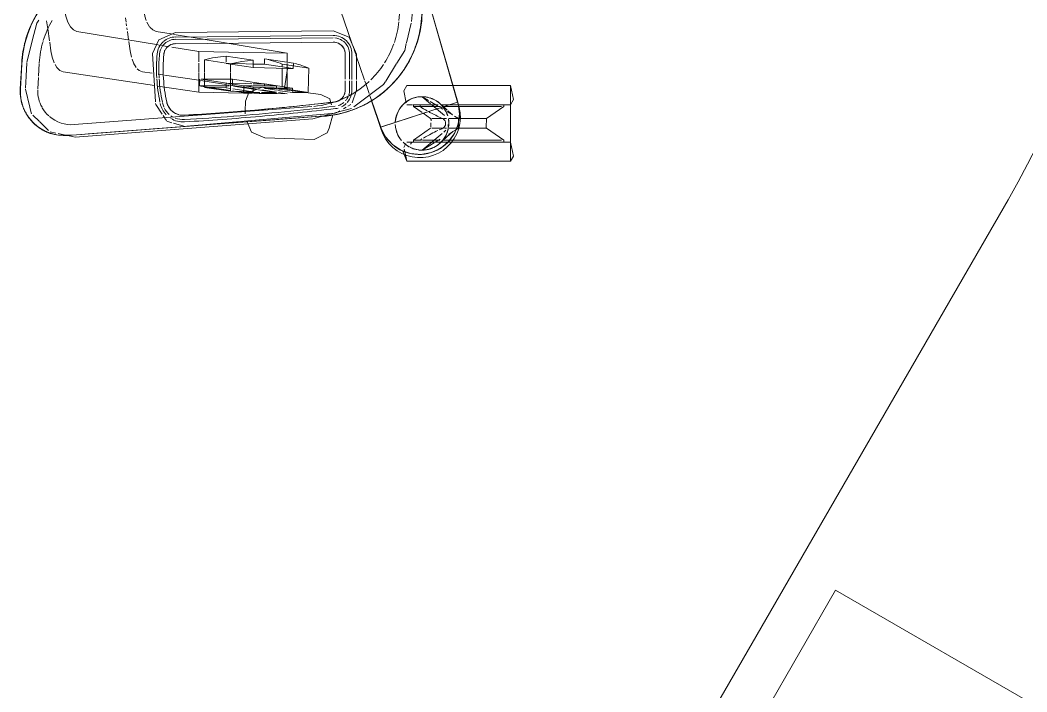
# Model space of a CAD drawing. Header units: inches. Extents: x 6664 to 8129, y 209 to 1287.
# Drawn here: x 7300.53 to 7325.41, y 561.07 to 577.68 of the extents above; entities that cross this region are included whole.
import ezdxf

# ---------------------------------------------------------------- set-up
doc = ezdxf.new("R2010")
doc.units = ezdxf.units.IN
doc.header["$MEASUREMENT"] = 0
doc.layers.add('I-FURN', color=30, linetype='Continuous', lineweight=9)

# ---------------------------------------------------------------- blocks, each defined once
blk = doc.blocks.new('Desk-Worksurface-Teknion-WWWTW3060-R2011 - 30_ x 60_-8020272-11th FLOOR POWER _ SIGNAL')
at = {"layer": 'I-FURN'}
blk.add_line((-33.212, 13.762), (-59.556, 13.762), dxfattribs=at)
blk.add_arc((-33.53, 44.312), 30.551, 270.5953, 329.4055, dxfattribs=at)
blk = doc.blocks.new('Steelcase - Elective Elements - Plinth Base - Pedestal - Mobile - Wood Top-8453198-11th FLOOR POWER _ SIGNAL')
at = {"layer": 'I-FURN'}
for p, q in [((1.881, 3.405), (-0.647, -17.19)), ((3.346, 3.226), (1.881, 3.405)), ((16.769, 1.577), (3.346, 3.226)), ((15.921, -5.332), (16.769, 1.577)), ((15.73, -6.89), (15.921, -5.332)), ((14.241, -19.018), (15.73, -6.89)), ((-0.647, -17.19), (0.629, -17.347)), ((0.629, -17.347), (10.687, -18.582)), ((10.687, -18.582), (12.404, -18.793)), ((12.404, -18.793), (14.241, -19.018))]:
    blk.add_line(p, q, dxfattribs=at)
blk = doc.blocks.new('Allsteel Seating Acuity Work-Conference Chair1 - Fully Adj_ Arms_ Mesh Back-V140-11th FLOOR POWER _ SIGNAL')
at = {"layer": 'I-FURN'}
for p, q in [((-11.519, 5.78), (-11.966, 5.675)), ((-10.864, 5.875), (-11.512, 5.911)), ((-11.2, 5.769), (-11.496, 5.786)), ((-10.871, 5.751), (-11.19, 5.769)), ((-12.161, 5.601), (-12.317, 5.439)), ((-11.969, 5.674), (-12.125, 5.638)), ((-11.513, 5.478), (-11.229, 5.463)), ((-11.229, 5.463), (-11.513, 5.478)), ((-12.449, 5.303), (-12.538, 5.21)), ((-12.324, 5.432), (-12.445, 5.307)), ((-11.195, 5.461), (-10.886, 5.444)), ((-10.886, 5.444), (-11.195, 5.461)), ((-10.026, 5.233), (-10.324, 5.189)), ((-9.826, 5.261), (-10.026, 5.233)), ((-12.574, 5.172), (-12.604, 5.029)), ((-10.356, 5.185), (-10.566, 5.154)), ((-12.656, 4.777), (-12.701, 4.555)), ((-12.656, 4.967), (-12.656, 4.645)), ((-12.615, 4.974), (-12.645, 4.83)), ((-11.089, 4.849), (-11.43, 2.592)), ((-12.701, 4.555), (-12.254, -1.318)), ((-12.638, 4.4), (-12.656, 4.645)), ((-12.656, 4.645), (-12.638, 4.4)), ((-11.947, -1.294), (-12.395, 4.578)), ((-12.395, 4.578), (-11.947, -1.294)), ((-10.415, 2.548), (-10.089, 4.515)), ((-12.638, 4.4), (-12.625, 4.232)), ((-12.625, 4.232), (-12.18, -1.61)), ((-10.301, 3.235), (-10.089, 3.265)), ((-10.054, 3.27), (-10, 3.278)), ((-9.948, 3.286), (-9.893, 3.294)), ((-9.862, 3.298), (-9.754, 3.314)), ((-10.981, 3.047), (-10.871, 3.111)), ((-10.87, 3.112), (-10.775, 3.148)), ((-10.729, 3.162), (-10.566, 3.196)), ((-10.566, 3.196), (-10.338, 3.229)), ((-11.125, 2.651), (-11.089, 2.891)), ((-9.862, 2.78), (-9.977, 2.715)), ((-11.895, 2.563), (-12.137, 2.403)), ((-11.874, 2.567), (-11.895, 2.563)), ((-10.636, 2.641), (-11.832, 2.57)), ((-11.442, 2.512), (-11.595, 1.499)), ((-11.167, 2.372), (-11.147, 2.505)), ((-10.426, 2.478), (-10.417, 2.537)), ((-10.089, 2.557), (-10.169, 2.075)), ((-12.311, 2.289), (-12.348, 2.163)), ((-12.225, 2.346), (-12.294, 2.3)), ((-12.168, 2.383), (-12.222, 2.347)), ((-11.299, 1.499), (-11.171, 2.345)), ((-10.459, 2.281), (-10.435, 2.424)), ((-12.359, 2.122), (-12.433, 1.868)), ((-10.588, 1.499), (-10.478, 2.165)), ((-10.354, -1.82), (-10.393, 2.072)), ((-10.393, 2.072), (-10.354, -1.82)), ((-10.354, -1.82), (-10.393, 2.072)), ((-10.248, -1.819), (-10.286, 2.074)), ((-10.228, 2.074), (-10.19, -1.819)), ((-10.172, 2.058), (-10.222, 1.757)), ((-10.077, -1.818), (-10.115, 2.075)), ((-12.435, 1.798), (-12.11, -1.875)), ((-11.595, 1.499), (-11.107, 1.499)), ((-11.085, 1.499), (-10.875, 1.499)), ((-10.844, 1.499), (-10.588, 1.499)), ((-10.225, 1.74), (-10.626, -0.686)), ((-11.473, 1.361), (-11.571, 0.713)), ((-11.443, 1.446), (-11.475, 1.235)), ((-11.448, 1.361), (-11.107, 1.361)), ((-11.438, 1.482), (-11.269, 1.476)), ((-11.438, 0.824), (-11.438, 1.472)), ((-11.434, 0.386), (-11.274, 1.444)), ((-11.401, 0.824), (-11.307, 1.45)), ((-11.269, 1.443), (-11.269, 0.666)), ((-11.092, 1.361), (-10.79, 1.361)), ((-10.79, 1.361), (-10.888, 0.713)), ((-11.475, 1.235), (-11.537, 0.827)), ((-11.537, 0.827), (-11.554, 0.713)), ((-11.484, 0.824), (-11.501, 0.713)), ((-11.376, 0.824), (-11.479, 0.824)), ((-11.368, 0.824), (-11.469, 0.154)), ((-11.467, 0.387), (-11.407, 0.785)), ((-11.438, 0.746), (-11.438, 0.824)), ((-10.88, 0.824), (-10.981, 0.154)), ((-10.88, 0.824), (-10.882, 0.749)), ((-10.703, 0.824), (-10.843, 0.824)), ((-10.703, 0.824), (-10.804, 0.154)), ((-11.576, 0.571), (-11.603, 0.392)), ((-11.571, 0.713), (-11.585, 0.154)), ((-11.509, 0.656), (-11.585, 0.154)), ((-11.562, 0.663), (-11.574, 0.582)), ((-11.125, 0.713), (-11.571, 0.713)), ((-11.481, 0.388), (-11.443, 0.639)), ((-11.391, 0.67), (-11.438, 0.672)), ((-11.434, -0.424), (-11.269, 0.666)), ((-11.269, 0.666), (-11.372, 0.669)), ((-10.888, 0.713), (-11.107, 0.713)), ((-10.884, 0.69), (-10.891, 0.348)), ((-12.073, 0.355), (-12.124, 0.357)), ((-11.821, 0.346), (-12.052, 0.354)), ((-11.598, 0.262), (-11.814, 0.344)), ((-11.603, 0.392), (-11.603, 0.113)), ((-11.512, 0.389), (-11.579, 0.391)), ((-11.516, 0.154), (-11.484, 0.369)), ((-11.434, 0.386), (-11.504, 0.388)), ((-11.502, 0.154), (-11.47, 0.367)), ((-11.434, 0.17), (-11.434, 0.386)), ((-10.892, 0.326), (-10.896, 0.153)), ((-11.622, 0.008), (-11.623, -0.051)), ((-11.62, 0.146), (-11.622, 0.008)), ((-11.619, 0.216), (-11.62, 0.17)), ((-11.603, 0.113), (-11.603, -0.009)), ((-11.585, 0.154), (-11.469, 0.154)), ((-11.556, 0.154), (-11.583, 0.223)), ((-11.558, -0.121), (-11.536, 0.024)), ((-11.475, -0.048), (-11.556, 0.154)), ((-11.529, 0.072), (-11.518, 0.14)), ((-11.52, 0.038), (-11.502, 0.154)), ((-11.469, 0.154), (-11.494, -0.621)), ((-11.434, -0.424), (-11.434, 0.154)), ((-11.389, -0.125), (-11.383, 0.153)), ((-11.008, -0.695), (-10.981, 0.154)), ((-10.981, 0.154), (-10.804, 0.154)), ((-10.896, 0.153), (-10.901, -0.125)), ((-12.719, -0.134), (-12.761, -1.352)), ((-11.623, -0.051), (-11.627, -0.439)), ((-11.603, -0.05), (-11.603, -0.394)), ((-11.603, -0.419), (-11.558, -0.121)), ((-11.589, -0.419), (-11.534, -0.058)), ((-11.544, -0.681), (-11.479, -0.15)), ((-11.543, -0.42), (-11.505, -0.168)), ((-11.5, -0.271), (-11.498, -0.125)), ((-11.479, -0.15), (-11.468, -0.066)), ((-11.389, -0.125), (-11.463, -0.614)), ((-11.434, -0.125), (-11.389, -0.125)), ((-10.901, -0.125), (-11.008, -0.834)), ((-10.879, -0.125), (-10.765, -0.125)), ((-10.765, -0.125), (-10.872, -0.838)), ((-11.627, -0.455), (-11.629, -0.686)), ((-11.629, -0.686), (-11.596, -0.469)), ((-11.555, -0.502), (-11.548, -0.453)), ((-11.503, -0.563), (-11.502, -0.453)), ((-11.502, -0.422), (-11.501, -0.344)), ((-11.501, -0.328), (-11.5, -0.279)), ((-11.487, -0.422), (-11.434, -0.424)), ((-11.603, -0.815), (-11.557, -0.512)), ((-11.6, -1.138), (-11.544, -0.681)), ((-11.504, -0.57), (-11.593, -1.158)), ((-11.551, -0.686), (-11.494, -0.686)), ((-11.494, -0.621), (-11.008, -0.695)), ((-11.494, -0.621), (-11.494, -0.819)), ((-11.465, -0.626), (-11.494, -0.819)), ((-11.474, -0.686), (-11.107, -0.686)), ((-11.004, -0.563), (-11.455, -0.563)), ((-11.063, -0.686), (-11.008, -0.686)), ((-11.008, -0.834), (-11.008, -0.695)), ((-10.898, -0.563), (-10.998, -1.221)), ((-10.986, -0.686), (-10.881, -0.686)), ((-10.898, -0.563), (-10.967, -0.563)), ((-10.849, -0.686), (-10.626, -0.686)), ((-11.603, -0.815), (-11.599, -1.202)), ((-11.494, -0.819), (-11.573, -0.816)), ((-10.881, -0.838), (-11.008, -0.834)), ((-11.647, -1.52), (-11.6, -1.138)), ((-11.595, -1.202), (-10.998, -1.221)), ((-12.254, -1.318), (-12.18, -1.593)), ((-12.481, -1.726), (-12.15, -1.811)), ((-12.18, -1.593), (-12.11, -1.849)), ((-11.829, -1.758), (-11.759, -1.74)), ((-11.759, -1.74), (-11.647, -1.52)), ((-12.106, -1.866), (-11.996, -2.274)), ((-12.106, -1.896), (-12.055, -1.986)), ((-11.902, -1.777), (-11.852, -1.764)), ((-12.001, -2.078), (-11.966, -2.139)), ((-11.94, -2.183), (-11.899, -2.254)), ((-11.747, -2.08), (-11.748, -2.078)), ((-11.54, -2.119), (-11.311, -2.119)), ((-11.311, -2.119), (-11.54, -2.119)), ((-11.54, -2.119), (-11.311, -2.119)), ((-11.54, -2.226), (-11.313, -2.226)), ((-11.274, -2.226), (-10.65, -2.226)), ((-11.268, -2.119), (-10.65, -2.119)), ((-10.65, -2.119), (-11.268, -2.119)), ((-11.268, -2.119), (-10.65, -2.119)), ((-11.852, -2.293), (-11.54, -2.397)), ((-11.54, -2.284), (-11.314, -2.284)), ((-11.53, -2.397), (-11.315, -2.397)), ((-11.282, -2.397), (-10.65, -2.397)), ((-11.277, -2.284), (-10.65, -2.284)), ((-11.319, -3.12), (-10.887, -3.386)), ((-9.577, -3.471), (-9.824, -3.446)), ((-9.824, -3.446), (-9.577, -3.471)), ((-10.373, -3.633), (-9.882, -3.749)), ((-9.841, -3.753), (-9.597, -3.778)), ((-9.854, -3.993), (-9.592, -4.02)), ((-9.592, -4.02), (-9.854, -3.993))]:
    blk.add_line(p, q, dxfattribs=at)
at = {"layer": 'I-FURN', "lineweight": 13}
for p, q in [((-11.512, 5.909), (-10.899, 5.875)), ((-12.197, -1.386), (-12.663, 4.734)), ((-10.377, -2.285), (-9.561, -2.005)), ((-9.561, -2.005), (-10.377, -2.285)), ((-11.292, -2.598), (-10.671, -2.385)), ((-10.671, -2.385), (-11.292, -2.598)), ((-10.65, -2.378), (-10.543, -2.341)), ((-10.543, -2.341), (-10.65, -2.378)), ((-10.528, -2.336), (-10.423, -2.301)), ((-10.423, -2.301), (-10.528, -2.336)), ((-11.79, -2.768), (-11.683, -2.731)), ((-11.683, -2.731), (-11.79, -2.768)), ((-11.625, -2.711), (-11.374, -2.626)), ((-11.374, -2.626), (-11.625, -2.711)), ((-11.374, -2.626), (-11.319, -2.607)), ((-11.319, -2.607), (-11.374, -2.626)), ((-11.803, -2.772), (-12.516, -3.004)), ((-12.453, -2.995), (-11.79, -2.768)), ((-11.79, -2.768), (-12.453, -2.995)), ((-12.47, -3.001), (-12.453, -2.995)), ((-12.47, -3.001), (-12.456, -2.996)), ((-12.453, -2.995), (-11.835, -4.897)), ((-12.45, -3.012), (-11.838, -4.897)), ((-13.048, -3.541), (-13.299, -3.638)), ((-13.299, -3.638), (-13.06, -3.589)), ((-13.299, -3.638), (-13.299, -6.205)), ((-13.299, -3.662), (-13.299, -3.638)), ((-13.299, -3.638), (-13.299, -4.922)), ((-13.299, -4.922), (-13.299, -3.682)), ((-13.06, -3.589), (-13.002, -3.577)), ((-12.956, -3.567), (-12.86, -3.62)), ((-12.826, -3.639), (-12.826, -3.664)), ((-12.826, -3.774), (-12.826, -3.639)), ((-12.826, -3.667), (-12.826, -3.989)), ((-11.901, -3.639), (-11.901, -3.664)), ((-11.901, -3.662), (-11.901, -3.639)), ((-11.901, -3.774), (-11.901, -3.672)), ((-11.901, -3.674), (-11.901, -3.779)), ((-11.429, -3.638), (-11.429, -3.662)), ((-11.429, -4.773), (-11.429, -3.638)), ((-11.429, -3.682), (-11.429, -4.28)), ((-12.826, -3.935), (-12.826, -3.774)), ((-12.777, -3.808), (-12.826, -3.808)), ((-12.826, -3.911), (-12.826, -3.923)), ((-12.826, -3.952), (-12.826, -4.003)), ((-12.481, -4.23), (-12.777, -3.808)), ((-12.777, -3.808), (-12.777, -3.808)), ((-12.777, -3.808), (-12.777, -3.952)), ((-12.777, -3.967), (-12.777, -3.808)), ((-12.777, -3.963), (-12.777, -4.002)), ((-11.95, -3.808), (-12.097, -4.017)), ((-11.901, -3.808), (-11.95, -3.808)), ((-11.95, -3.808), (-11.95, -3.808)), ((-11.95, -3.808), (-11.95, -3.853)), ((-11.95, -3.967), (-11.95, -3.808)), ((-11.95, -3.963), (-11.95, -4.353)), ((-11.901, -3.967), (-11.95, -3.967)), ((-11.901, -3.799), (-11.901, -3.935)), ((-11.901, -3.912), (-11.901, -3.808)), ((-11.901, -3.808), (-11.901, -3.923)), ((-11.901, -3.83), (-11.901, -4.296)), ((-11.901, -3.952), (-11.901, -4.36)), ((-13.023, -4.019), (-12.61, -4.513)), ((-12.847, -4.313), (-13.022, -4.021)), ((-12.826, -4.015), (-12.826, -4.473)), ((-12.826, -4.025), (-12.826, -4.36)), ((-12.777, -4.029), (-12.777, -4.457)), ((-12.113, -4.041), (-12.246, -4.23)), ((-11.821, -4.214), (-11.932, -4.399)), ((-11.703, -4.017), (-11.881, -4.23)), ((-11.703, -4.017), (-11.8, -4.178)), ((-12.848, -4.467), (-12.568, -4.778)), ((-12.756, -4.464), (-12.831, -4.339)), ((-12.826, -4.36), (-12.826, -4.477)), ((-12.481, -4.363), (-12.481, -4.26)), ((-12.481, -4.266), (-12.481, -4.362)), ((-12.481, -4.528), (-12.481, -4.367)), ((-12.481, -4.396), (-12.481, -4.51)), ((-12.453, -4.232), (-12.347, -4.237)), ((-12.304, -4.24), (-12.267, -4.242)), ((-12.267, -4.242), (-12.246, -4.23)), ((-12.246, -4.537), (-12.246, -4.26)), ((-12.246, -4.266), (-12.246, -4.304)), ((-12.246, -4.32), (-12.246, -4.377)), ((-12.246, -4.396), (-12.246, -4.51)), ((-12.004, -4.377), (-12.166, -4.572)), ((-11.974, -4.469), (-12.012, -4.532)), ((-11.897, -4.249), (-12.004, -4.377)), ((-11.95, -4.36), (-11.95, -4.473)), ((-11.95, -4.545), (-11.88, -4.467)), ((-11.901, -4.296), (-11.901, -4.409)), ((-11.901, -4.36), (-11.901, -4.415)), ((-11.838, -4.898), (-9.561, -4.245)), ((-11.835, -4.897), (-9.561, -4.239)), ((-9.561, -4.239), (-11.835, -4.897)), ((-11.429, -4.28), (-11.429, -4.773)), ((-12.826, -4.479), (-12.826, -4.638)), ((-12.826, -4.483), (-12.826, -4.64)), ((-12.826, -4.651), (-12.826, -4.489)), ((-12.826, -4.652), (-12.826, -4.489)), ((-12.826, -4.638), (-12.826, -4.685)), ((-12.826, -4.64), (-12.826, -4.686)), ((-12.826, -4.922), (-12.826, -4.651)), ((-12.826, -4.701), (-12.826, -4.652)), ((-12.826, -4.688), (-12.826, -4.922)), ((-12.826, -4.689), (-12.826, -4.922)), ((-12.826, -4.922), (-12.826, -4.704)), ((-12.777, -4.529), (-12.777, -4.69)), ((-12.777, -4.699), (-12.777, -4.532)), ((-12.777, -4.716), (-12.777, -4.922)), ((-12.777, -4.922), (-12.777, -4.724)), ((-12.602, -4.721), (-12.633, -4.669)), ((-12.571, -4.771), (-12.602, -4.721)), ((-12.577, -4.552), (-12.53, -4.609)), ((-12.481, -4.576), (-12.481, -4.619)), ((-12.481, -4.87), (-12.481, -4.688)), ((-12.481, -4.696), (-12.481, -4.757)), ((-12.481, -4.766), (-12.481, -4.707)), ((-12.444, -4.667), (-12.389, -4.667)), ((-12.246, -4.555), (-12.246, -4.619)), ((-12.246, -4.922), (-12.246, -4.682)), ((-12.246, -4.71), (-12.246, -4.784)), ((-12.246, -4.721), (-12.246, -4.792)), ((-12.076, -4.638), (-12.156, -4.771)), ((-12.153, -4.771), (-12.05, -4.656)), ((-12.033, -4.637), (-11.95, -4.545)), ((-11.95, -4.533), (-11.95, -4.716)), ((-11.95, -4.915), (-11.95, -4.542)), ((-11.95, -4.716), (-11.95, -4.915)), ((-11.901, -4.479), (-11.901, -4.685)), ((-11.901, -4.483), (-11.901, -4.686)), ((-11.901, -4.701), (-11.901, -4.489)), ((-11.901, -4.699), (-11.901, -4.489)), ((-11.901, -4.688), (-11.901, -4.907)), ((-11.901, -4.689), (-11.901, -4.907)), ((-11.901, -4.907), (-11.901, -4.702)), ((-11.901, -4.908), (-11.901, -4.704)), ((-13.299, -6.205), (-13.299, -4.922)), ((-13.299, -4.922), (-13.299, -6.205)), ((-12.826, -4.922), (-12.826, -5.254)), ((-12.826, -6.205), (-12.826, -4.922)), ((-12.826, -4.922), (-12.826, -5.259)), ((-12.826, -5.565), (-12.826, -4.922)), ((-12.777, -4.922), (-12.777, -5.981)), ((-12.777, -5.981), (-12.777, -4.922)), ((-12.568, -4.778), (-12.567, -4.778)), ((-12.521, -4.855), (-12.567, -4.778)), ((-12.481, -4.922), (-12.521, -4.855)), ((-12.481, -4.81), (-12.481, -4.867)), ((-12.481, -4.871), (-12.481, -4.817)), ((-12.481, -4.867), (-12.481, -4.922)), ((-12.481, -4.922), (-12.481, -4.87)), ((-12.481, -4.922), (-12.481, -4.871)), ((-12.432, -4.922), (-12.481, -4.922)), ((-12.481, -4.922), (-12.481, -5.276)), ((-12.481, -5.613), (-12.481, -4.922)), ((-12.304, -4.922), (-12.432, -4.922)), ((-12.246, -4.922), (-12.294, -4.922)), ((-12.246, -4.81), (-12.246, -4.922)), ((-12.246, -4.817), (-12.246, -4.922)), ((-12.184, -4.818), (-12.246, -4.922)), ((-12.246, -4.928), (-12.246, -5.276)), ((-12.246, -5.613), (-12.246, -4.928)), ((-11.95, -4.922), (-11.95, -5.981)), ((-11.95, -5.981), (-11.95, -4.922)), ((-11.901, -4.922), (-11.901, -5.344)), ((-11.901, -5.565), (-11.901, -4.922)), ((-11.901, -4.922), (-11.901, -5.338)), ((-11.901, -6.205), (-11.901, -4.922)), ((-11.835, -4.897), (-11.875, -4.909)), ((-11.838, -4.898), (-11.875, -4.909)), ((-11.429, -4.773), (-11.429, -4.922)), ((-11.429, -4.922), (-11.429, -4.773)), ((-11.429, -6.205), (-11.429, -4.78)), ((-11.429, -4.922), (-11.429, -6.205)), ((-11.429, -6.205), (-11.429, -4.922)), ((-12.826, -5.26), (-12.826, -5.563)), ((-12.826, -5.266), (-12.826, -5.565)), ((-12.481, -5.34), (-12.481, -5.41)), ((-12.481, -5.41), (-12.481, -5.613)), ((-12.246, -5.34), (-12.246, -5.41)), ((-12.246, -5.41), (-12.246, -5.613)), ((-11.901, -5.36), (-11.901, -5.563)), ((-11.901, -5.366), (-11.901, -5.565)), ((-12.826, -5.576), (-12.826, -5.823)), ((-12.826, -6.035), (-12.826, -5.576)), ((-12.826, -5.579), (-12.826, -5.809)), ((-12.777, -6.035), (-12.481, -5.613)), ((-12.246, -5.613), (-11.95, -6.035)), ((-11.901, -5.576), (-11.901, -5.823)), ((-11.901, -5.981), (-11.901, -5.576)), ((-11.901, -5.579), (-11.901, -5.809)), ((-12.826, -5.829), (-12.826, -5.994)), ((-12.826, -5.842), (-12.826, -5.981)), ((-11.901, -5.829), (-11.901, -5.994)), ((-11.901, -5.842), (-11.901, -5.981)), ((-13.299, -6.205), (-11.429, -6.205)), ((-12.826, -5.981), (-12.826, -6.035)), ((-12.826, -5.994), (-12.826, -6.205)), ((-12.826, -6.035), (-12.777, -6.035)), ((-11.95, -6.035), (-11.901, -6.035)), ((-11.901, -5.994), (-11.901, -6.205))]:
    blk.add_line(p, q, dxfattribs=at)
at = {"layer": 'I-FURN', "flags": 128}
for points in [[(-11.512, 5.911), (-11.189, 5.893), (-10.864, 5.875)], [(-10.33, 5.618), (-10.847, 5.75), (-10.861, 5.751)], [(-9.814, 5.454), (-9.887, 5.506), (-10.321, 5.616)], [(-12.656, 4.967), (-12.648, 5.018), (-12.638, 5.068)], [(-10.91, 5.05), (-10.981, 5.005), (-11.055, 4.93), (-11.089, 4.849)], [(-10.566, 5.154), (-10.729, 5.121), (-10.867, 5.071)], [(-10.089, 4.515), (-10.054, 4.597), (-9.977, 4.673), (-9.862, 4.738)], [(-9.859, 4.739), (-9.717, 4.788), (-9.55, 4.821)], [(-12.18, -1.61), (-12.273, -0.381), (-12.359, 0.749), (-12.436, 1.757), (-12.502, 2.626), (-12.557, 3.336), (-12.598, 3.875), (-12.625, 4.232), (-12.638, 4.4)], [(-11.089, 2.891), (-11.055, 2.972), (-11.013, 3.02)], [(-9.559, 2.862), (-9.717, 2.83), (-9.818, 2.798)], [(-10.115, 2.075), (-10.297, 2.488), (-10.636, 2.641)], [(-9.985, 2.709), (-10.054, 2.639), (-10.089, 2.557)], [(-11.595, 1.499), (-11.616, 0.397), (-11.619, 0.216)], [(-10.626, -0.686), (-10.612, 0.397), (-10.588, 1.499)], [(-11.484, 0.824), (-11.478, 1.092), (-11.473, 1.361)], [(-11.383, 0.192), (-11.379, 0.348), (-11.368, 0.824)], [(-10.804, 0.154), (-10.835, 0.436), (-10.888, 0.713)], [(-12.329, 0.301), (-12.582, 0.196), (-12.719, -0.134)], [(-12.761, -1.352), (-12.601, -1.671), (-12.481, -1.726)], [(-10.65, -2.397), (-10.235, -2.219), (-10.077, -1.818)], [(-11.954, -2.329), (-11.404, -3.067), (-11.326, -3.115)], [(-10.872, -3.396), (-10.561, -3.588), (-10.387, -3.629)]]:
    blk.add_lwpolyline(points, dxfattribs=at)
at = {"layer": 'I-FURN', "lineweight": 13, "flags": 128}
for points in [[(-11.875, -4.909), (-12.127, -4.942), (-12.379, -4.911), (-12.615, -4.818), (-12.82, -4.667), (-12.981, -4.471), (-13.087, -4.24), (-13.131, -3.989), (-13.111, -3.736), (-13.027, -3.496), (-12.886, -3.285), (-12.696, -3.116), (-12.47, -3.001)], [(-11.852, -3.628), (-11.558, -3.567), (-11.429, -3.638)], [(-12.246, -5.613), (-12.46, -5.601), (-12.481, -5.613)], [(-12.826, -6.205), (-13.17, -6.276), (-13.299, -6.205)], [(-11.429, -6.205), (-11.772, -6.276), (-11.901, -6.205)]]:
    blk.add_lwpolyline(points, dxfattribs=at)
at = {"layer": 'I-FURN', "lineweight": 13}
for centre, radius, start, end in [((-11.572, 4.817), 1.094, 86.8437, 184.3553), ((-11.049, 3.164), 2.715, 1.9696, 86.8437), ((-9.561, -1.386), 2.636, 180, 270), ((-12.205, -3.961), 1.006, 108, 291.4351), ((-12.132, -3.942), 1, 124.3571, 270.2772), ((-12.132, -3.942), 1, 109.7651, 124.3571), ((-12.364, -4.017), 0.661, 92.6077, 129.6594), ((-12.364, -4.017), 0.661, 92.4847, 129.6495), ((-12.364, -4.017), 0.661, 111.6362, 129.656), ((-12.364, -4.017), 0.661, 106.3296, 110.4297), ((-12.364, -4.017), 0.661, 101.3836, 106.3296), ((-12.364, -4.017), 0.661, 96.8099, 101.3836), ((-12.364, -4.017), 0.661, 0, 87.4303), ((-12.364, -4.017), 0.661, 61.5558, 87.4348), ((-12.364, -4.017), 0.661, 30.3616, 86.879), ((-12.364, -4.017), 0.661, 49.3428, 55.9505), ((-12.364, -4.017), 0.661, 135, 179.8654), ((-12.364, -4.017), 0.661, 154.181, 179.7993), ((-12.364, -4.017), 0.661, 135, 151.4251), ((-12.364, -4.017), 0.661, 137.6693, 150.4796), ((-12.364, -4.017), 0.661, 44.2586, 49.3428), ((-12.364, -4.017), 0.661, 28.7109, 42.3307), ((-12.364, -4.017), 0.661, 21.7063, 29.6513), ((-12.364, -4.017), 0.661, 0, 17.8739), ((-12.364, -4.017), 0.661, 180, 210), ((-12.364, -4.017), 0.661, 181.1955, 222.0077), ((-12.364, -4.017), 0.661, 286.547, 360), ((-12.364, -4.017), 0.661, 322.0151, 342.4146), ((-12.364, -4.017), 0.661, 344.223, 360), ((-12.364, -4.017), 0.661, 213.7296, 235.5902), ((-12.364, -4.017), 0.661, 222.8858, 225), ((-12.364, -4.017), 0.661, 315, 317.1142), ((-12.364, -4.017), 0.661, 225.1189, 270), ((-12.364, -4.017), 0.661, 240.7917, 255), ((-12.364, -4.017), 0.661, 261.918, 279.5536), ((-12.364, -4.017), 0.661, 270, 275.792), ((-12.364, -4.017), 0.661, 287.3252, 307.0549), ((-12.364, -4.017), 0.661, 309.7649, 314.8811), ((-12.132, -3.942), 1, 270.2772, 284.8692)]:
    blk.add_arc(centre, radius, start, end, dxfattribs=at)
at = {"layer": 'I-FURN'}
for centre, radius, start, end in [((-11.573, 4.819), 1.094, 122.6594, 127.1684), ((-11.573, 4.819), 1.094, 117.9253, 122.6437), ((-11.573, 4.819), 1.094, 104.3984, 111.2219), ((-11.573, 4.819), 1.094, 101.0733, 104.3984), ((-11.573, 4.819), 1.094, 86.8437, 99.0167), ((-11.007, 3.285), 2.594, 74.6222, 86.8437), ((-11.007, 3.285), 2.594, 62.3989, 74.3214), ((-11.573, 4.819), 1.094, 133.3539, 142.8283), ((-11.559, 4.642), 0.838, 88.4913, 119.0945), ((-11.559, 4.642), 0.838, 88.4913, 119.0945), ((-11.573, 4.819), 1.094, 152.9636, 156.4012), ((-11.573, 4.819), 1.094, 144.8315, 152.9239), ((-11.559, 4.642), 0.838, 119.8436, 137.6517), ((-11.559, 4.642), 0.838, 119.8436, 137.6517), ((-11.006, 3.109), 2.338, 73.3928, 86.5332), ((-11.006, 3.109), 2.338, 73.3928, 86.5332), ((-11.006, 3.109), 2.338, 59.4602, 72.754), ((-11.006, 3.109), 2.338, 59.4602, 72.754), ((-11.573, 4.819), 1.094, 163.3451, 172.2213), ((-11.573, 4.819), 1.094, 158.8909, 161.6482), ((-11.559, 4.642), 0.838, 139.0705, 184.3553), ((-11.559, 4.642), 0.838, 139.0705, 184.3553), ((-11.014, -1.475), 4.02, 93.531, 101.793), ((-11.014, -1.475), 4.02, 84.7527, 93.2223), ((-10.688, 2.07), 0.461, 42.6569, 84.7527), ((-11.747, 1.886), 0.58, 102.3093, 134.042), ((-11.747, 1.886), 0.523, 116.5964, 139.1441), ((-11.747, 1.886), 0.416, 102.9411, 135.2027), ((-11.747, 1.886), 0.523, 102.3093, 113.6217), ((-11.747, 1.886), 0.416, 102.858, 115.8051), ((-11.747, 1.886), 0.416, 102.858, 115.8051), ((-11.014, -1.475), 3.962, 93.531, 101.9887), ((-11.014, -1.475), 3.855, 93.531, 102.3093), ((-11.014, -1.475), 3.855, 93.531, 102.3093), ((-11.014, -1.475), 3.855, 93.531, 102.3093), ((-11.014, -1.475), 3.855, 84.7527, 93.3976), ((-11.014, -1.475), 3.855, 84.7527, 93.3976), ((-11.014, -1.475), 3.855, 84.7527, 93.3976), ((-11.014, -1.475), 3.962, 90.5306, 93.2823), ((-11.014, -1.475), 3.962, 84.7527, 90.3186), ((-10.688, 2.07), 0.296, 64.3522, 84.7527), ((-10.688, 2.07), 0.296, 70.7208, 84.7527), ((-10.688, 2.07), 0.296, 57.1959, 84.7527), ((-10.688, 2.07), 0.403, 53.5185, 84.7527), ((-10.688, 2.07), 0.296, 57.1959, 70.7208), ((-10.688, 2.07), 0.296, 42.6569, 56.6889), ((-10.688, 2.07), 0.296, 0.5611, 56.6889), ((-10.688, 2.07), 0.296, 23.4711, 55.6009), ((-10.688, 2.07), 0.296, 14.593, 42.6569), ((-10.688, 2.07), 0.403, 42.6569, 53.3726), ((-10.688, 2.07), 0.403, 0.5611, 42.6569), ((-10.688, 2.07), 0.461, 0.5611, 40.6873), ((-11.747, 1.886), 0.58, 148.1617, 183.2842), ((-11.747, 1.886), 0.523, 158.2106, 183.2842), ((-11.747, 1.886), 0.523, 144.7846, 151.3543), ((-11.747, 1.886), 0.416, 159.5936, 183.2842), ((-11.747, 1.886), 0.416, 159.5936, 183.2842), ((-11.747, 1.886), 0.416, 151.3621, 163.6154), ((-11.747, 1.886), 0.416, 133.6771, 156.2926), ((-11.747, 1.886), 0.416, 142.7968, 156.2926), ((-11.747, 1.886), 0.416, 133.6771, 142.7968), ((-11.747, 1.886), 0.416, 122.04, 129.3009), ((-11.747, 1.886), 0.416, 122.04, 129.3009), ((-10.688, 2.07), 0.296, 0.5611, 23.4711), ((-10.688, 2.07), 0.296, 0.5611, 14.593), ((48.272, 5.33), 60.698, 183.28564, 185.05204), ((48.272, 5.33), 60.64, 183.28425, 184.43214), ((-11.747, 1.886), 0.416, 169.8184, 183.2842), ((48.272, 5.33), 60.533, 183.28425, 185.05204), ((48.272, 5.33), 60.533, 183.28425, 185.05204), ((48.272, 5.33), 60.533, 183.28425, 186.63085), ((48.272, 5.33), 60.64, 184.44165, 186.81984), ((48.272, 5.33), 60.698, 185.05204, 186.81984), ((48.272, 5.33), 60.533, 185.05204, 186.63085), ((48.272, 5.33), 60.533, 185.05204, 186.63085), ((-9.616, -1.117), 2.338, 185.4579, 204.2661), ((-9.616, -1.117), 2.338, 185.4579, 222.9573), ((-9.594, -1.413), 2.594, 184.3553, 192.496), ((48.272, 5.33), 60.533, 186.63085, 186.81984), ((48.272, 5.33), 60.533, 186.63085, 186.81984), ((48.272, 5.33), 60.533, 186.63085, 186.81984), ((-9.594, -1.413), 2.594, 192.688, 196.2821), ((-11.54, -1.823), 0.461, 186.8198, 195.2532), ((-11.54, -1.823), 0.403, 197.5509, 220.7054), ((-11.54, -1.823), 0.296, 186.8198, 211.9886), ((-11.54, -1.823), 0.296, 186.8198, 214.5466), ((-11.54, -1.823), 0.296, 186.8198, 200.6832), ((-11.54, -1.823), 0.296, 200.6832, 214.5466), ((-11.54, -1.823), 0.296, 211.9886, 228.4099), ((-10.65, -1.823), 0.461, 270, 0.5611), ((-10.65, -1.823), 0.296, 270, 334.6865), ((-10.65, -1.823), 0.296, 295.4553, 326.6309), ((-10.65, -1.823), 0.296, 321.7492, 334.6865), ((-10.65, -1.823), 0.296, 326.6309, 0.5611), ((-10.65, -1.823), 0.296, 347.6238, 0.5611), ((-10.65, -1.823), 0.296, 347.6238, 0.5611), ((-10.65, -1.823), 0.403, 326.9638, 354.1387), ((-9.594, -1.413), 2.594, 196.2821, 199.7257), ((-11.54, -1.823), 0.461, 206.6112, 223.3965), ((-11.54, -1.823), 0.461, 228.4099, 254.3158), ((-11.54, -1.823), 0.403, 228.4099, 239.141), ((-9.616, -1.117), 2.338, 204.3266, 222.9573), ((-11.54, -1.823), 0.403, 239.2442, 247.4749), ((-11.54, -1.823), 0.296, 228.4099, 246.8318), ((-11.54, -1.823), 0.296, 228.4099, 242.2733), ((-11.54, -1.823), 0.296, 228.4099, 242.2733), ((-11.54, -1.823), 0.403, 252.5664, 270), ((-11.54, -1.823), 0.296, 247.5358, 270), ((-11.54, -1.823), 0.296, 256.1366, 270), ((-11.54, -1.823), 0.296, 256.1366, 270), ((-10.65, -1.823), 0.296, 270, 289.3565), ((-10.65, -1.823), 0.296, 270, 282.9373), ((-10.65, -1.823), 0.403, 270, 313.4318), ((-10.65, -1.823), 0.296, 282.9373, 308.8119), ((-10.65, -1.823), 0.403, 315.2806, 325.3139), ((-9.594, -1.413), 2.594, 199.7257, 202.979), ((-9.594, -1.413), 2.594, 203.1542, 207.8008), ((-11.54, -1.823), 0.461, 257.5613, 270), ((-9.594, -1.413), 2.594, 207.8008, 213.2548), ((-9.594, -1.413), 2.594, 213.2548, 220.6947), ((-9.616, -1.117), 2.338, 224.2978, 236.5255), ((-9.616, -1.117), 2.338, 224.2978, 236.5255), ((-9.594, -1.413), 2.594, 220.6947, 226.0214), ((-9.616, -1.117), 2.338, 237.567, 250.589), ((-9.616, -1.117), 2.338, 237.567, 250.589), ((-9.594, -1.413), 2.594, 226.0214, 227.73), ((-9.594, -1.413), 2.594, 227.7472, 233.7544), ((-9.616, -1.117), 2.338, 251.3945, 264.2298), ((-9.616, -1.117), 2.338, 251.3945, 264.2298), ((-9.594, -1.413), 2.594, 234.084, 238.7721), ((-9.594, -1.413), 2.594, 238.7721, 239.9475), ((-9.594, -1.413), 2.594, 239.9636, 247.2951), ((-9.594, -1.413), 2.594, 247.2951, 250.9262), ((-9.594, -1.413), 2.594, 252.1317, 264.2403)]:
    blk.add_arc(centre, radius, start, end, dxfattribs=at)
blk.add_ellipse((-13.702, -0.23), major_axis=(-2.863, 0.432), ratio=0.886817, start_param=2.9152, end_param=3.059202, dxfattribs=at)
for points, knots in [([(-12.638, 5.068), (-12.634, 5.084), (-12.627, 5.109), (-12.617, 5.144), (-12.61, 5.165), (-12.605, 5.181), (-12.599, 5.198), (-12.59, 5.222), (-12.577, 5.253), (-12.562, 5.285), (-12.55, 5.311), (-12.537, 5.336), (-12.519, 5.367), (-12.489, 5.417), (-12.446, 5.479), (-12.387, 5.551), (-12.331, 5.608), (-12.282, 5.652), (-12.243, 5.684), (-12.202, 5.714), (-12.144, 5.753), (-12.067, 5.796), (-12.001, 5.826), (-11.966, 5.839)], [0, 0, 0, 0, 0.083333, 0.125, 0.145833, 0.166667, 0.1875, 0.208333, 0.25, 0.291667, 0.3125, 0.333333, 0.375, 0.416667, 0.5, 0.583333, 0.666667, 0.708333, 0.75, 0.791667, 0.833333, 0.916667, 1, 1, 1, 1]), ([(-9.854, -3.993), (-10.035, -3.975), (-10.394, -3.9), (-10.856, -3.696), (-11.176, -3.476), (-11.382, -3.295), (-11.668, -3.001), (-11.856, -2.71), (-11.966, -2.461)], [0, 0, 0, 0, 0.2, 0.4, 0.55, 0.625, 0.7, 1, 1, 1, 1])]:
    blk.add_open_spline(points, degree=3, knots=knots, dxfattribs=at)
for points in [[(-11.966, 5.839), (-11.894, 5.867), (-11.745, 5.907), (-11.59, 5.915), (-11.512, 5.911)], [(-10.864, 5.875), (-10.68, 5.865), (-10.314, 5.805), (-9.797, 5.602), (-9.489, 5.397), (-9.348, 5.279)], [(-10.79, 1.361), (-10.768, 1.273), (-10.732, 1.095), (-10.71, 0.915), (-10.703, 0.824)], [(-10.765, -0.125), (-10.781, -0.2), (-10.82, -0.348), (-10.87, -0.492), (-10.898, -0.563)], [(-11.966, -2.461), (-12.025, -2.327), (-12.121, -2.048), (-12.169, -1.756), (-12.18, -1.61)]]:
    blk.add_open_spline(points, degree=3, dxfattribs=at)
at = {"layer": 'I-FURN', "lineweight": 13}
for points in [[(-12.956, -3.724), (-12.97, -3.754), (-12.988, -3.786), (-12.997, -3.83)], [(-12.943, -3.7), (-12.943, -3.7), (-12.944, -3.701), (-12.944, -3.702)], [(-12.938, -3.702), (-12.94, -3.701), (-12.942, -3.701), (-12.943, -3.7)], [(-12.826, -3.774), (-12.843, -3.758), (-12.862, -3.743), (-12.881, -3.731)], [(-11.784, -3.7), (-11.786, -3.701), (-11.787, -3.701), (-11.789, -3.702)], [(-11.73, -3.83), (-11.746, -3.777), (-11.766, -3.734), (-11.784, -3.7)], [(-13, -3.84), (-13.014, -3.89), (-13.024, -3.949), (-13.024, -4.015)], [(-12.747, -4.016), (-12.757, -4), (-12.767, -3.984), (-12.777, -3.967)], [(-11.95, -3.967), (-11.987, -4.026), (-12.021, -4.085), (-12.054, -4.144)], [(-11.703, -4.017), (-11.703, -3.952), (-11.713, -3.894), (-11.726, -3.844)], [(-11.713, -4.131), (-11.71, -4.112), (-11.705, -4.073), (-11.703, -4.035), (-11.703, -4.017)], [(-12.485, -4.53), (-12.497, -4.501), (-12.509, -4.472), (-12.522, -4.444)], [(-12.826, -4.489), (-12.819, -4.496), (-12.811, -4.504), (-12.802, -4.511)], [(-12.802, -4.511), (-12.794, -4.518), (-12.786, -4.525), (-12.777, -4.532)], [(-12.777, -4.532), (-12.747, -4.556), (-12.716, -4.577), (-12.685, -4.594)], [(-12.436, -4.674), (-12.421, -4.675), (-12.389, -4.678), (-12.355, -4.678), (-12.339, -4.678)], [(-12.339, -4.677), (-12.331, -4.677), (-12.314, -4.676), (-12.299, -4.674), (-12.291, -4.673)], [(-12.154, -4.644), (-12.136, -4.637), (-12.117, -4.631), (-12.099, -4.622)], [(-12.023, -4.583), (-11.999, -4.569), (-11.976, -4.553), (-11.953, -4.535)], [(-11.95, -4.532), (-11.942, -4.525), (-11.925, -4.511), (-11.909, -4.496), (-11.901, -4.489)]]:
    blk.add_open_spline(points, degree=3, dxfattribs=at)
for points, knots in [([(-13.024, -4.017), (-13.024, -4.035), (-13.023, -4.073), (-13.017, -4.121), (-13.009, -4.161), (-13.001, -4.192), (-12.993, -4.217), (-12.986, -4.238), (-12.981, -4.253), (-12.974, -4.269), (-12.966, -4.29), (-12.955, -4.312), (-12.946, -4.329), (-12.943, -4.335)], [0, 0, 0, 0, 0.125, 0.25, 0.3125, 0.375, 0.4375, 0.46875, 0.5, 0.53125, 0.5625, 0.625, 0.6638915, 0.6638915, 0.6638915, 0.6638915]), ([(-12.54, -4.406), (-12.565, -4.352), (-12.622, -4.233), (-12.688, -4.119), (-12.725, -4.056)], [0.2243411, 0.2243411, 0.2243411, 0.2243411, 0.5, 0.8407335, 0.8407335, 0.8407335, 0.8407335]), ([(-12.072, -4.175), (-12.085, -4.2), (-12.148, -4.318), (-12.205, -4.439), (-12.246, -4.537)], [0.3722222, 0.3722222, 0.3722222, 0.3722222, 0.5, 1, 1, 1, 1]), ([(-12.908, -4.391), (-12.908, -4.391), (-12.904, -4.397), (-12.894, -4.411), (-12.868, -4.445), (-12.844, -4.471), (-12.826, -4.489)], [0.7788462, 0.7788462, 0.7788462, 0.7788462, 0.78125, 0.8125, 0.875, 1, 1, 1, 1]), ([(-11.901, -4.489), (-11.884, -4.471), (-11.859, -4.445), (-11.834, -4.411), (-11.82, -4.392), (-11.813, -4.382), (-11.81, -4.377)], [0, 0, 0, 0, 0.125, 0.1875, 0.21875, 0.25, 0.25, 0.25, 0.25]), ([(-11.774, -4.316), (-11.769, -4.305), (-11.762, -4.29), (-11.753, -4.269), (-11.749, -4.259), (-11.747, -4.253)], [0.3759306, 0.3759306, 0.3759306, 0.3759306, 0.4375, 0.46875, 0.5, 0.5, 0.5, 0.5]), ([(-12.678, -4.598), (-12.645, -4.616), (-12.583, -4.643), (-12.521, -4.659), (-12.492, -4.665)], [0.3333333, 0.3333333, 0.3333333, 0.3333333, 0.6666667, 0.9620889, 0.9620889, 0.9620889, 0.9620889]), ([(-12.391, -4.598), (-12.4, -4.596), (-12.412, -4.591), (-12.429, -4.582), (-12.441, -4.574), (-12.452, -4.567), (-12.465, -4.555), (-12.475, -4.545), (-12.481, -4.537)], [0.6, 0.6, 0.6, 0.6, 0.7, 0.75, 0.8, 0.85, 0.9, 1, 1, 1, 1]), ([(-12.287, -4.574), (-12.291, -4.577), (-12.298, -4.582), (-12.315, -4.591), (-12.33, -4.597), (-12.343, -4.599), (-12.352, -4.6), (-12.363, -4.601), (-12.375, -4.6), (-12.384, -4.599), (-12.389, -4.598), (-12.391, -4.598)], [0.2, 0.2, 0.2, 0.2, 0.25, 0.3, 0.4, 0.425, 0.45, 0.5, 0.55, 0.575, 0.6, 0.6, 0.6, 0.6]), ([(-12.246, -4.537), (-12.252, -4.545), (-12.262, -4.555), (-12.276, -4.566), (-12.283, -4.572), (-12.287, -4.574)], [0, 0, 0, 0, 0.1, 0.15, 0.2, 0.2, 0.2, 0.2])]:
    blk.add_open_spline(points, degree=3, knots=knots, dxfattribs=at)

msp = doc.modelspace()

# ---------------------------------------------------------------- block references
at = {"layer": 'I-FURN'}
for name, p, rotation in [('Desk-Worksurface-Teknion-WWWTW3060-R2011 - 30_ x 60_-8020272-11th FLOOR POWER _ SIGNAL', (7353.478, 595.121), 59.99999693455857), ('Allsteel Seating Acuity Work-Conference Chair1 - Fully Adj_ Arms_ Mesh Back-V140-11th FLOOR POWER _ SIGNAL', (7306.448, 587.489), 90.00000000000021), ('Steelcase - Elective Elements - Plinth Base - Pedestal - Mobile - Wood Top-8453198-11th FLOOR POWER _ SIGNAL', (7315.583, 547.532), 66.99989978299159)]:
    msp.add_blockref(name, p, dxfattribs=dict(at, rotation=rotation))

doc.saveas('drawing.dxf')
